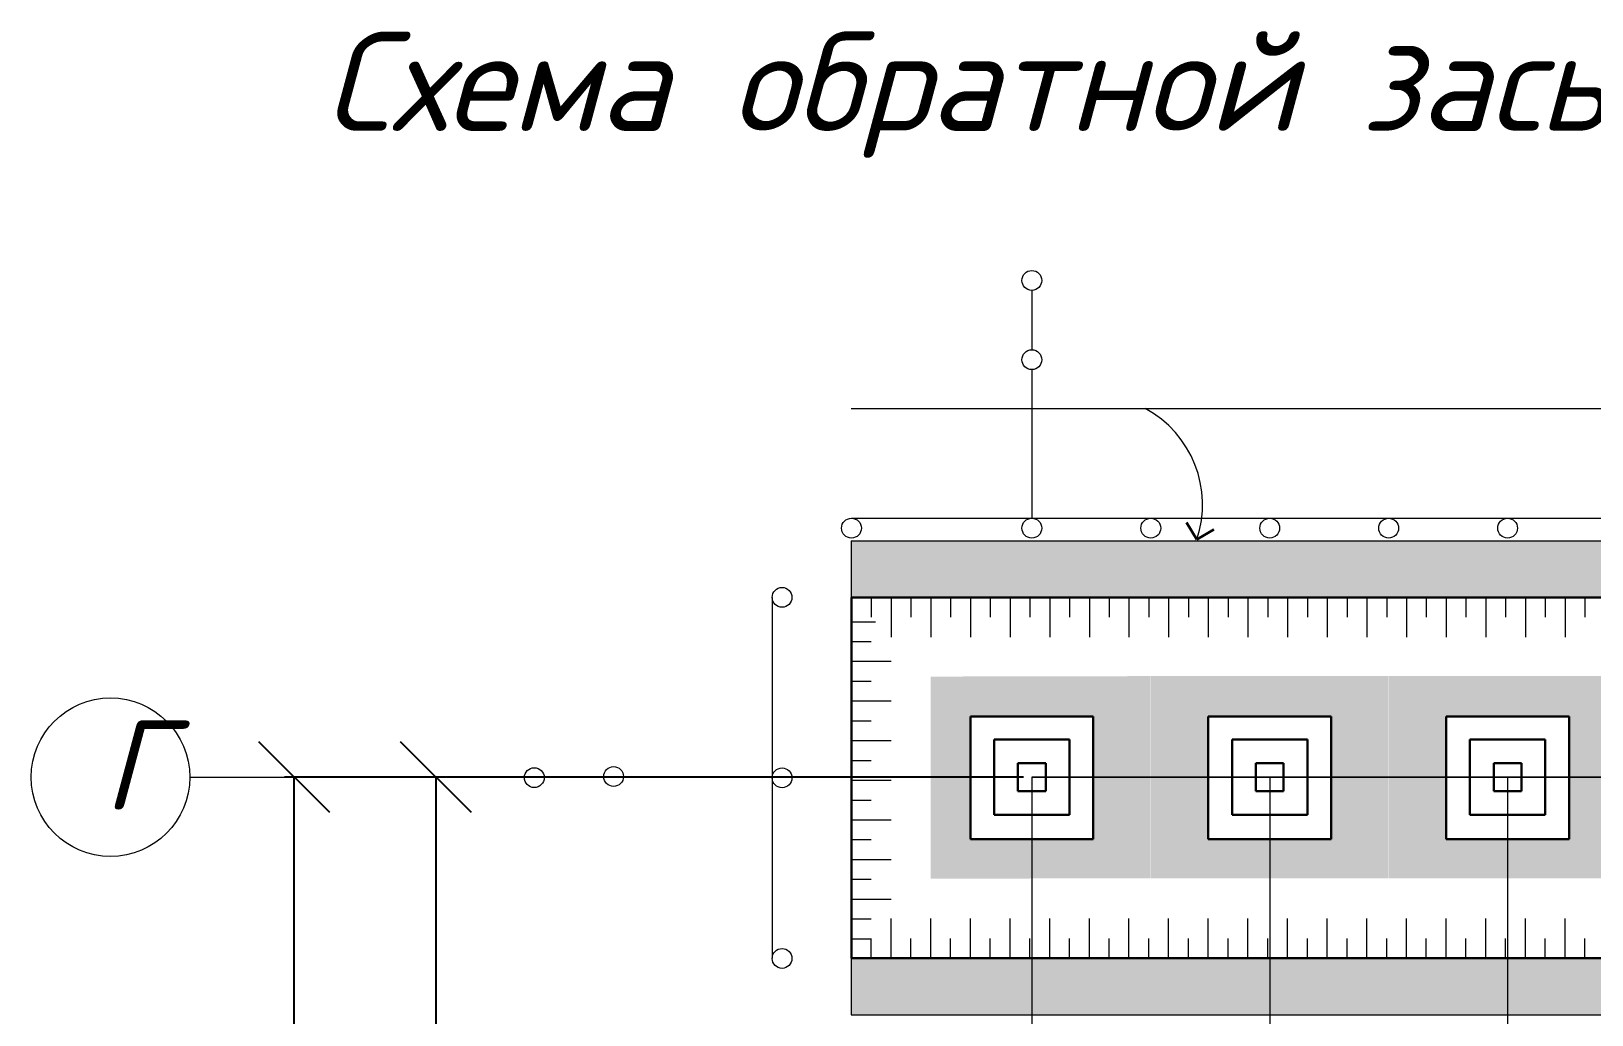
# Model space of a CAD drawing. Header units: millimetres. Extents: x 1422334 to 1587362, y 445536 to 446570.
# Drawn here: x 1585941.3 to 1585996.4, y 446345.7 to 446380.5 of the extents above; entities that cross this region are included whole.
import ezdxf

# ---------------------------------------------------------------- set-up
doc = ezdxf.new("R2010")
doc.units = ezdxf.units.MM
doc.header["$LTSCALE"] = 50
doc.linetypes.add('GOST2.303 4', pattern=[7, 5, -2, 0])
doc.layers.get('0').update_dxf_attribs({"lineweight": 13})
for name, color, linetype, lineweight in [('fund transh', 7, 'Continuous', 30), ('Risunochki', 7, 'Continuous', 13), ('Линии склона', 7, 'Continuous', 30), ('оси траншей размеры', 7, 'Continuous', 13), ('Слой 0.13', 7, 'Continuous', 9)]:
    doc.layers.add(name, color=color, linetype=linetype, lineweight=lineweight)
doc.styles.get("Standard").update_dxf_attribs({"font": 'isocpeui.ttf'})
doc.dimstyles.new('200', dxfattribs={"dimtxt": 2.5, "dimasz": 2.5, "dimexe": 0.3445, "dimexo": 0.3, "dimtad": 1, "dimlfac": 500, "dimtxsty": 'Standard', "dimblk": 'OBLIQUE', "dimcen": 2.5, "dimadec": 0, "dimazin": 0, "dimtfac": 1, "dimtmove": 0, "dimatfit": 3, "dimfxl": 1, "dimarcsym": 0})

# ---------------------------------------------------------------- blocks, each defined once
blk = doc.blocks.new('_Oblique')
at = {"color": 0, "linetype": 'ByBlock', "lineweight": -2}
blk.add_line((-0.5, -0.5), (0.5, 0.5), dxfattribs=at)
blk = doc.blocks.new('*D2145')
at = {"layer": 'Defpoints', "color": 0, "ltscale": 10000, "transparency": 16777216}
for p in [(1585955.598, 446354.141), (1585976.639, 446354.141), (1585976.639, 446320.541)]:
    blk.add_point(p, dxfattribs=at)
at = {"layer": 'оси траншей размеры', "color": 0, "lineweight": -2, "ltscale": 10000, "transparency": 16777216}
for p, q in [((1585976.339, 446354.141), (1585955.253, 446354.141)), ((1585955.598, 446320.541), (1585955.598, 446354.141)), ((1585976.339, 446320.541), (1585955.253, 446320.541))]:
    blk.add_line(p, q, dxfattribs=at)
at = {"layer": 'оси траншей размеры', "color": 0, "lineweight": -2, "ltscale": 10000, "transparency": 16777216, "xscale": 2.5, "yscale": 2.5, "zscale": 2.5}
for p, rotation in [((1585955.598, 446354.141), 90), ((1585955.598, 446320.541), 270)]:
    blk.add_blockref('_Oblique', p, dxfattribs=dict(at, rotation=rotation))
at = {"layer": 'оси траншей размеры', "color": 0, "ltscale": 10000, "transparency": 16777216, "insert": (1585953.973, 446337.341), "char_height": 2, "attachment_point": 5, "rotation": 90}
blk.add_mtext('24000', dxfattribs=at)
blk = doc.blocks.new('*D2146')
at = {"layer": 'Defpoints', "color": 0, "ltscale": 10000, "transparency": 16777216}
for p in [(1585950.593, 446354.141), (1585976.639, 446354.141), (1585976.639, 446253.341)]:
    blk.add_point(p, dxfattribs=at)
at = {"layer": 'оси траншей размеры', "color": 0, "lineweight": -2, "ltscale": 10000, "transparency": 16777216}
for p, q in [((1585976.339, 446354.141), (1585950.248, 446354.141)), ((1585950.593, 446253.341), (1585950.593, 446354.141)), ((1585976.339, 446253.341), (1585950.248, 446253.341))]:
    blk.add_line(p, q, dxfattribs=at)
at = {"layer": 'оси траншей размеры', "color": 0, "lineweight": -2, "ltscale": 10000, "transparency": 16777216, "xscale": 2.5, "yscale": 2.5, "zscale": 2.5}
for p, rotation in [((1585950.593, 446354.141), 90), ((1585950.593, 446253.341), 270)]:
    blk.add_blockref('_Oblique', p, dxfattribs=dict(at, rotation=rotation))
at = {"layer": 'оси траншей размеры', "color": 0, "ltscale": 10000, "transparency": 16777216, "insert": (1585948.955, 446303.741), "char_height": 2, "attachment_point": 5, "rotation": 90}
blk.add_mtext('72000', dxfattribs=at)

msp = doc.modelspace()

# ---------------------------------------------------------------- hatches: boundary and pattern name
at = {"layer": 'Risunochki', "ltscale": 10000}
h = msp.add_hatch(dxfattribs=at)
h.set_pattern_fill('AR-CONC', color=250, scale=0.01)
h.set_pattern_definition([(50, (1586923.39, 445683.4545), (1.8218467, -0.1593909), [0.1905, -2.0955]), (355, (1586923.39, 445683.4545), (-0.3524342, 1.9105685), [0.1524, -1.6764058]), (100.45144, (1586923.5419, 445683.4412), (1.4694125, 1.7511775), [0.1619, -1.7809024]), (46.1842, (1586923.39, 445683.9625), (2.7107904, -0.4204233), [0.28575, -3.14325]), (96.63556, (1586923.616, 445683.9274), (2.3740413, 2.474261), [0.24285, -2.671356]), (351.18415, (1586923.39, 445683.9625), (2.3740413, 2.474261), [0.2285997, -2.514597]), (21, (1586923.644, 445683.8355), (1.516144, -1.022652), [0.1905, -2.0955]), (326, (1586923.644, 445683.8355), (0.6180203, 1.8418797), [0.1524, -1.6764]), (71.45144, (1586923.7704, 445683.7503), (2.1341642, 0.8192277), [0.1619, -1.7808994]), (37.5, (1586923.39004, 445683.4545), (0.03088603, 0.8455504), [0, -1.65608, 0, -1.7018, 0, -1.68275]), (7.5, (1586923.39, 445683.4545), (0.6681966, 1.00180575), [0, -0.97028, 0, -1.61798, 0, -0.64135]), (327.5, (1586922.8236, 445683.4545), (1.35590595, -0.05728744), [0, -0.635, 0, -1.9812, 0, -2.6289]), (317.5, (1586922.5696, 445683.4545), (1.4812918, 0.2542649), [0, -0.8255, 0, -1.31572, 0, -1.8669])])
h.paths.add_polyline_path([(1586050.202414, 446362.487727), (1585970.262414, 446362.487727), (1585970.262414, 446360.487727), (1586050.202414, 446360.487727)])
h = msp.add_hatch(dxfattribs=at)
h.set_pattern_fill('AR-CONC', color=250, scale=0.00076032)
h.set_pattern_definition([(50, (1585987.76922, 446346.53685), (0.13851865, -0.0121188), [0.0144841, -0.1593251]), (355, (1585987.76922, 446346.53685), (-0.0267963, 0.1452643), [0.0115873, -0.1274605]), (100.45144, (1585987.78076, 446346.53584), (0.1117224, 0.1331455), [0.0123096, -0.1354056]), (46.1842, (1585987.76922, 446346.57548), (0.2061068, -0.0319656), [0.0217261, -0.2389876]), (96.6356, (1585987.7864, 446346.57281), (0.1805031, 0.188123), [0.0184644, -0.2031085]), (351.1842, (1585987.76922, 446346.57548), (0.180503, 0.188123), [0.017381, -0.1911899]), (21, (1585987.78853, 446346.56582), (0.11527545, -0.0777543), [0.0144841, -0.1593251]), (326, (1585987.78853, 446346.56582), (0.0469893, 0.1400418), [0.0115873, -0.12746]), (71.45144, (1585987.79814, 446346.55934), (0.1622648, 0.0622875), [0.0123096, -0.1354053]), (37.5, (1585987.769217, 446346.536853), (0.00234833, 0.06428889), [0, -0.12591507, 0, -0.12939126, 0, -0.12794285]), (7.5, (1585987.76922, 446346.53685), (0.05080433, 0.0761693), [0, -0.07377233, 0, -0.12301826, 0, -0.04876312]), (327.5, (1585987.72615, 446346.536853), (0.10309224, -0.00435568), [0, -0.04828032, 0, -0.1506346, 0, -0.19988052]), (317.5, (1585987.70684, 446346.53685), (0.1126256, 0.01933227), [0, -0.0627644, 0, -0.1000368, 0, -0.14194414])])
h.paths.add_polyline_path([(1585973.068947, 446357.695021), (1585973.068947, 446350.555021), (1585980.838947, 446350.570782), (1585980.838947, 446357.710782)])
h.paths.add_polyline_path([(1585978.808947, 446356.287727), (1585978.808947, 446351.947727), (1585974.468947, 446351.947727), (1585974.468947, 446356.287727)], flags=16)
h = msp.add_hatch(dxfattribs=at)
h.set_pattern_fill('AR-CONC', color=250, scale=0.00076032)
h.set_pattern_definition([(50, (1585996.16922, 446346.53685), (0.13851865, -0.0121188), [0.0144841, -0.1593251]), (355, (1585996.16922, 446346.53685), (-0.0267963, 0.1452643), [0.0115873, -0.1274605]), (100.45144, (1585996.18076, 446346.53584), (0.1117224, 0.1331455), [0.0123096, -0.1354056]), (46.1842, (1585996.16922, 446346.57548), (0.2061068, -0.0319656), [0.0217261, -0.2389876]), (96.6356, (1585996.1864, 446346.57281), (0.1805031, 0.188123), [0.0184644, -0.2031085]), (351.1842, (1585996.16922, 446346.57548), (0.180503, 0.188123), [0.017381, -0.1911899]), (21, (1585996.18853, 446346.56582), (0.11527545, -0.0777543), [0.0144841, -0.1593251]), (326, (1585996.18853, 446346.56582), (0.0469893, 0.1400418), [0.0115873, -0.12746]), (71.45144, (1585996.19814, 446346.55934), (0.1622648, 0.0622875), [0.0123096, -0.1354053]), (37.5, (1585996.169217, 446346.536853), (0.00234833, 0.06428889), [0, -0.12591507, 0, -0.12939126, 0, -0.12794285]), (7.5, (1585996.16922, 446346.53685), (0.05080433, 0.0761693), [0, -0.07377233, 0, -0.12301826, 0, -0.04876312]), (327.5, (1585996.12615, 446346.536853), (0.10309224, -0.00435568), [0, -0.04828032, 0, -0.1506346, 0, -0.19988052]), (317.5, (1585996.10684, 446346.53685), (0.1126256, 0.01933227), [0, -0.0627644, 0, -0.1000368, 0, -0.14194414])])
h.paths.add_polyline_path([(1585980.847397, 446357.710782), (1585980.847397, 446350.570782), (1585989.238947, 446350.570782), (1585989.238947, 446357.710782)])
h.paths.add_polyline_path([(1585987.208947, 446356.287727), (1585987.208947, 446351.947727), (1585982.868947, 446351.947727), (1585982.868947, 446356.287727)], flags=16)
h = msp.add_hatch(dxfattribs=at)
h.set_pattern_fill('AR-CONC', color=250, scale=0.00076032)
h.set_pattern_definition([(50, (1586004.56922, 446346.53685), (0.13851865, -0.0121188), [0.0144841, -0.1593251]), (355, (1586004.56922, 446346.53685), (-0.0267963, 0.1452643), [0.0115873, -0.1274605]), (100.45144, (1586004.58076, 446346.53584), (0.1117224, 0.1331455), [0.0123096, -0.1354056]), (46.1842, (1586004.56922, 446346.57548), (0.2061068, -0.0319656), [0.0217261, -0.2389876]), (96.6356, (1586004.5864, 446346.57281), (0.1805031, 0.188123), [0.0184644, -0.2031085]), (351.1842, (1586004.56922, 446346.57548), (0.180503, 0.188123), [0.017381, -0.1911899]), (21, (1586004.58853, 446346.56582), (0.11527545, -0.0777543), [0.0144841, -0.1593251]), (326, (1586004.58853, 446346.56582), (0.0469893, 0.1400418), [0.0115873, -0.12746]), (71.45144, (1586004.59814, 446346.55934), (0.1622648, 0.0622875), [0.0123096, -0.1354053]), (37.5, (1586004.569217, 446346.536853), (0.00234833, 0.06428889), [0, -0.12591507, 0, -0.12939126, 0, -0.12794285]), (7.5, (1586004.56922, 446346.53685), (0.05080433, 0.0761693), [0, -0.07377233, 0, -0.12301826, 0, -0.04876312]), (327.5, (1586004.52615, 446346.536853), (0.10309224, -0.00435568), [0, -0.04828032, 0, -0.1506346, 0, -0.19988052]), (317.5, (1586004.50684, 446346.53685), (0.1126256, 0.01933227), [0, -0.0627644, 0, -0.1000368, 0, -0.14194414])])
h.paths.add_polyline_path([(1585989.247397, 446357.710782), (1585989.247397, 446350.570782), (1585997.638947, 446350.570782), (1585997.638947, 446357.710782)])
h.paths.add_polyline_path([(1585995.608947, 446356.287727), (1585995.608947, 446351.947727), (1585991.268947, 446351.947727), (1585991.268947, 446356.287727)], flags=16)
h = msp.add_hatch(dxfattribs=at)
h.set_pattern_fill('AR-CONC', color=250, scale=0.01)
h.set_pattern_definition([(50, (1586923.39, 445670.7145), (1.8218467, -0.1593909), [0.1905, -2.0955]), (355, (1586923.39, 445670.7145), (-0.3524342, 1.9105685), [0.1524, -1.6764058]), (100.45144, (1586923.5419, 445670.7012), (1.4694125, 1.7511775), [0.1619, -1.7809024]), (46.1842, (1586923.39, 445671.2225), (2.7107904, -0.4204233), [0.28575, -3.14325]), (96.63556, (1586923.616, 445671.1874), (2.3740413, 2.474261), [0.24285, -2.671356]), (351.18415, (1586923.39, 445671.2225), (2.3740413, 2.474261), [0.2285997, -2.514597]), (21, (1586923.644, 445671.0955), (1.516144, -1.022652), [0.1905, -2.0955]), (326, (1586923.644, 445671.0955), (0.6180203, 1.8418797), [0.1524, -1.6764]), (71.45144, (1586923.7704, 445671.0103), (2.1341642, 0.8192277), [0.1619, -1.7808994]), (37.5, (1586923.39004, 445670.7145), (0.03088603, 0.8455504), [0, -1.65608, 0, -1.7018, 0, -1.68275]), (7.5, (1586923.39, 445670.7145), (0.6681966, 1.00180575), [0, -0.97028, 0, -1.61798, 0, -0.64135]), (327.5, (1586922.8236, 445670.7145), (1.35590595, -0.05728744), [0, -0.635, 0, -1.9812, 0, -2.6289]), (317.5, (1586922.5696, 445670.7145), (1.4812918, 0.2542649), [0, -0.8255, 0, -1.31572, 0, -1.8669])])
h.paths.add_polyline_path([(1586050.202414, 446347.747727), (1585970.262414, 446347.747727), (1585970.262414, 446345.747727), (1586050.202414, 446345.747727)])

# ---------------------------------------------------------------- linework, layer by layer
at = {"layer": 'fund transh', "ltscale": 10000}
for p, q in [((1585978.808947, 446356.287727, 8264.642599), (1585974.468947, 446356.287727, 8264.642599)), ((1585974.468947, 446356.287727, 8264.642599), (1585974.468947, 446351.947727, 8264.642599)), ((1585978.808947, 446351.947727, 8264.642599), (1585978.808947, 446356.287727, 8264.642599)), ((1585987.208947, 446356.287727, 8264.642599), (1585982.868947, 446356.287727, 8264.642599)), ((1585982.868947, 446356.287727, 8264.642599), (1585982.868947, 446351.947727, 8264.642599)), ((1585987.208947, 446351.947727, 8264.642599), (1585987.208947, 446356.287727, 8264.642599)), ((1585995.608947, 446356.287727, 8264.642599), (1585991.268947, 446356.287727, 8264.642599)), ((1585991.268947, 446356.287727, 8264.642599), (1585991.268947, 446351.947727, 8264.642599)), ((1585995.608947, 446351.947727, 8264.642599), (1585995.608947, 446356.287727, 8264.642599)), ((1585975.308947, 446352.810782, 8264.642599), (1585975.308947, 446355.470782, 8264.642599)), ((1585975.308947, 446355.470782, 8264.642599), (1585977.968947, 446355.470782, 8264.642599)), ((1585977.968947, 446355.470782, 8264.642599), (1585977.968947, 446352.810782, 8264.642599)), ((1585983.708947, 446352.810782, 8264.642599), (1585983.708947, 446355.470782, 8264.642599)), ((1585983.708947, 446355.470782, 8264.642599), (1585986.368947, 446355.470782, 8264.642599)), ((1585986.368947, 446355.470782, 8264.642599), (1585986.368947, 446352.810782, 8264.642599)), ((1585992.108947, 446352.810782, 8264.642599), (1585992.108947, 446355.470782, 8264.642599)), ((1585992.108947, 446355.470782, 8264.642599), (1585994.768947, 446355.470782, 8264.642599)), ((1585994.768947, 446355.470782, 8264.642599), (1585994.768947, 446352.810782, 8264.642599)), ((1585976.148947, 446353.650782, 8264.642599), (1585976.148947, 446354.630782, 8264.642599)), ((1585976.148947, 446354.630782, 8264.642599), (1585977.128947, 446354.630782, 8264.642599)), ((1585977.128947, 446354.630782, 8264.642599), (1585977.128947, 446353.650782, 8264.642599)), ((1585984.548947, 446353.650782, 8264.642599), (1585984.548947, 446354.630782, 8264.642599)), ((1585984.548947, 446354.630782, 8264.642599), (1585985.528947, 446354.630782, 8264.642599)), ((1585985.528947, 446354.630782, 8264.642599), (1585985.528947, 446353.650782, 8264.642599)), ((1585992.948947, 446353.650782, 8264.642599), (1585992.948947, 446354.630782, 8264.642599)), ((1585992.948947, 446354.630782, 8264.642599), (1585993.928947, 446354.630782, 8264.642599)), ((1585993.928947, 446354.630782, 8264.642599), (1585993.928947, 446353.650782, 8264.642599)), ((1585977.128947, 446353.650782, 8264.642599), (1585976.148947, 446353.650782, 8264.642599)), ((1585985.528947, 446353.650782, 8264.642599), (1585984.548947, 446353.650782, 8264.642599)), ((1585993.928947, 446353.650782, 8264.642599), (1585992.948947, 446353.650782, 8264.642599)), ((1585977.968947, 446352.810782, 8264.642599), (1585975.308947, 446352.810782, 8264.642599)), ((1585986.368947, 446352.810782, 8264.642599), (1585983.708947, 446352.810782, 8264.642599)), ((1585994.768947, 446352.810782, 8264.642599), (1585992.108947, 446352.810782, 8264.642599)), ((1585974.468947, 446351.947727, 8264.642599), (1585978.808947, 446351.947727, 8264.642599)), ((1585982.868947, 446351.947727, 8264.642599), (1585987.208947, 446351.947727, 8264.642599)), ((1585991.268947, 446351.947727, 8264.642599), (1585995.608947, 446351.947727, 8264.642599))]:
    msp.add_line(p, q, dxfattribs=at)
at = {"layer": 'Risunochki', "ltscale": 10000}
for p, q in [((1585970.262414, 446367.164986, 8264.642599), (1586047.219399, 446367.164986, 8264.642599)), ((1585970.262414, 446362.487727, 8264.642599), (1585970.262414, 446360.487727, 8264.642599)), ((1585970.262414, 446362.487727, 8264.642599), (1586050.202414, 446362.487727, 8264.642599)), ((1585970.262414, 446347.747727, 8264.642599), (1585970.262414, 446345.747727, 8264.642599)), ((1585970.262414, 446345.747727, 8264.642599), (1586050.202414, 446345.747727, 8264.642599))]:
    msp.add_line(p, q, dxfattribs=at)
at = {"layer": 'Risunochki', "lineweight": 30, "ltscale": 10000}
for q in [(1585982.104138, 446363.135198, 8264.642599), (1585983.06378, 446362.892116, 8264.642599)]:
    msp.add_line((1585982.462418, 446362.533836, 8264.642599), q, dxfattribs=at)
at = {"layer": 'Risunochki', "ltscale": 10000}
msp.add_arc((1585978.818568, 446363.772299, 8264.642599), 3.848562, 341.2282652, 61.8295045, dxfattribs=at)
at = {"layer": 'Линии склона', "ltscale": 10000}
for p, q in [((1585970.268947, 446360.487727, 8264.642599), (1585970.268947, 446347.747727, 8264.642599)), ((1585970.268947, 446360.487727, 8264.642599), (1586050.208947, 446360.487727, 8264.642599)), ((1585970.268947, 446347.747727, 8264.642599), (1586050.208947, 446347.747727, 8264.642599))]:
    msp.add_line(p, q, dxfattribs=at)
at = {"layer": 'оси траншей размеры', "ltscale": 10000}
for p, q in [((1585976.638947, 446371.337752, 8264.642599), (1585976.638947, 446369.237752, 8264.642599)), ((1585976.638947, 446368.537752, 8264.642599), (1585976.634756, 446363.287727, 8264.642599)), ((1585970.268947, 446363.287727, 8264.642599), (1586050.208947, 446363.287727, 8264.642599)), ((1585967.468947, 446360.487727, 8264.642599), (1585967.468947, 446347.747727, 8264.642599)), ((1585970.268947, 446360.487727, 8264.642599), (1585970.968947, 446360.487727, 8264.642599)), ((1585970.968947, 446360.487727, 8264.642599), (1585970.968947, 446359.787727, 8264.642599)), ((1585971.668947, 446360.487727, 8264.642599), (1585971.668947, 446359.087727, 8264.642599)), ((1585972.368947, 446360.487727, 8264.642599), (1585972.368947, 446359.787727, 8264.642599)), ((1585973.068947, 446360.487727, 8264.642599), (1585973.068947, 446359.087727, 8264.642599)), ((1585973.768947, 446360.487727, 8264.642599), (1585973.768947, 446359.787727, 8264.642599)), ((1585974.468947, 446360.487727, 8264.642599), (1585974.468947, 446359.087727, 8264.642599)), ((1585974.468947, 446360.487727, 8264.642599), (1585975.168947, 446360.487727, 8264.642599)), ((1585975.168947, 446360.487727, 8264.642599), (1585975.168947, 446359.787727, 8264.642599)), ((1585975.868947, 446360.487727, 8264.642599), (1585975.868947, 446359.087727, 8264.642599)), ((1585976.568947, 446360.487727, 8264.642599), (1585976.568947, 446359.787727, 8264.642599)), ((1585977.268947, 446360.487727, 8264.642599), (1585977.268947, 446359.087727, 8264.642599)), ((1585977.968947, 446360.487727, 8264.642599), (1585977.968947, 446359.787727, 8264.642599)), ((1585978.668947, 446360.487727, 8264.642599), (1585978.668947, 446359.087727, 8264.642599)), ((1585978.668947, 446360.487727, 8264.642599), (1585979.368947, 446360.487727, 8264.642599)), ((1585979.368947, 446360.487727, 8264.642599), (1585979.368947, 446359.787727, 8264.642599)), ((1585980.068947, 446360.487727, 8264.642599), (1585980.068947, 446359.087727, 8264.642599)), ((1585980.768947, 446360.487727, 8264.642599), (1585980.768947, 446359.787727, 8264.642599)), ((1585981.468947, 446360.487727, 8264.642599), (1585981.468947, 446359.087727, 8264.642599)), ((1585982.168947, 446360.487727, 8264.642599), (1585982.168947, 446359.787727, 8264.642599)), ((1585982.868947, 446360.487727, 8264.642599), (1585982.868947, 446359.087727, 8264.642599)), ((1585982.868947, 446360.487727, 8264.642599), (1585983.568947, 446360.487727, 8264.642599)), ((1585983.568947, 446360.487727, 8264.642599), (1585983.568947, 446359.787727, 8264.642599)), ((1585984.268947, 446360.487727, 8264.642599), (1585984.268947, 446359.087727, 8264.642599)), ((1585984.968947, 446360.487727, 8264.642599), (1585984.968947, 446359.787727, 8264.642599)), ((1585985.668947, 446360.487727, 8264.642599), (1585985.668947, 446359.087727, 8264.642599)), ((1585986.368947, 446360.487727, 8264.642599), (1585986.368947, 446359.787727, 8264.642599)), ((1585987.068947, 446360.487727, 8264.642599), (1585987.068947, 446359.087727, 8264.642599)), ((1585987.068947, 446360.487727, 8264.642599), (1585987.768947, 446360.487727, 8264.642599)), ((1585987.768947, 446360.487727, 8264.642599), (1585987.768947, 446359.787727, 8264.642599)), ((1585988.468947, 446360.487727, 8264.642599), (1585988.468947, 446359.087727, 8264.642599)), ((1585989.168947, 446360.487727, 8264.642599), (1585989.168947, 446359.787727, 8264.642599)), ((1585989.868947, 446360.487727, 8264.642599), (1585989.868947, 446359.087727, 8264.642599)), ((1585990.568947, 446360.487727, 8264.642599), (1585990.568947, 446359.787727, 8264.642599)), ((1585991.268947, 446360.487727, 8264.642599), (1585991.268947, 446359.087727, 8264.642599)), ((1585991.268947, 446360.487727, 8264.642599), (1585991.968947, 446360.487727, 8264.642599)), ((1585991.968947, 446360.487727, 8264.642599), (1585991.968947, 446359.787727, 8264.642599)), ((1585992.668947, 446360.487727, 8264.642599), (1585992.668947, 446359.087727, 8264.642599)), ((1585993.368947, 446360.487727, 8264.642599), (1585993.368947, 446359.787727, 8264.642599)), ((1585994.068947, 446360.487727, 8264.642599), (1585994.068947, 446359.087727, 8264.642599)), ((1585994.768947, 446360.487727, 8264.642599), (1585994.768947, 446359.787727, 8264.642599)), ((1585995.468947, 446360.487727, 8264.642599), (1585995.468947, 446359.087727, 8264.642599)), ((1585995.468947, 446360.487727, 8264.642599), (1585996.168947, 446360.487727, 8264.642599)), ((1585996.168947, 446360.487727, 8264.642599), (1585996.168947, 446359.787727, 8264.642599)), ((1585970.268947, 446359.633834, 8264.642599), (1585971.12284, 446359.633834, 8264.642599)), ((1585970.268947, 446358.933834, 8264.642599), (1585970.968947, 446358.933834, 8264.642599)), ((1585970.268947, 446358.233834, 8264.642599), (1585971.668947, 446358.233834, 8264.642599)), ((1585970.268947, 446357.533834, 8264.642599), (1585970.968947, 446357.533834, 8264.642599)), ((1585970.268947, 446356.833834, 8264.642599), (1585971.668947, 446356.833834, 8264.642599)), ((1585970.268947, 446356.133834, 8264.642599), (1585970.968947, 446356.133834, 8264.642599)), ((1585970.268947, 446355.433834, 8264.642599), (1585971.668947, 446355.433834, 8264.642599)), ((1585970.268947, 446355.433834, 8264.642599), (1585970.268947, 446354.733834, 8264.642599)), ((1585970.268947, 446354.733834, 8264.642599), (1585970.968947, 446354.733834, 8264.642599)), ((1586043.838947, 446354.140782, 8264.642599), (1585976.638947, 446354.140782, 8264.642599)), ((1585976.638947, 446354.140782, 8264.642599), (1586043.838947, 446354.140782, 8264.642599)), ((1585970.268947, 446354.033834, 8264.642599), (1585971.668947, 446354.033834, 8264.642599)), ((1585970.268947, 446353.333834, 8264.642599), (1585970.968947, 446353.333834, 8264.642599)), ((1585970.268947, 446352.633834, 8264.642599), (1585971.668947, 446352.633834, 8264.642599)), ((1585970.268947, 446351.933834, 8264.642599), (1585970.968947, 446351.933834, 8264.642599)), ((1585970.268947, 446351.233834, 8264.642599), (1585971.668947, 446351.233834, 8264.642599)), ((1585970.268947, 446351.233834, 8264.642599), (1585970.268947, 446350.533834, 8264.642599)), ((1585970.268947, 446350.533834, 8264.642599), (1585970.968947, 446350.533834, 8264.642599)), ((1585970.268947, 446349.833834, 8264.642599), (1585971.668947, 446349.833834, 8264.642599)), ((1585970.268947, 446349.133834, 8264.642599), (1585970.968947, 446349.133834, 8264.642599)), ((1585971.668947, 446347.747727, 8264.642599), (1585971.668947, 446349.147727, 8264.642599)), ((1585973.068947, 446347.747727, 8264.642599), (1585973.068947, 446349.147727, 8264.642599)), ((1585974.468947, 446347.747727, 8264.642599), (1585974.468947, 446349.147727, 8264.642599)), ((1585975.868947, 446347.747727, 8264.642599), (1585975.868947, 446349.147727, 8264.642599)), ((1585977.268947, 446347.747727, 8264.642599), (1585977.268947, 446349.147727, 8264.642599)), ((1585978.668947, 446347.747727, 8264.642599), (1585978.668947, 446349.147727, 8264.642599)), ((1585980.068947, 446347.747727, 8264.642599), (1585980.068947, 446349.147727, 8264.642599)), ((1585981.468947, 446347.747727, 8264.642599), (1585981.468947, 446349.147727, 8264.642599)), ((1585982.868947, 446347.747727, 8264.642599), (1585982.868947, 446349.147727, 8264.642599)), ((1585984.268947, 446347.747727, 8264.642599), (1585984.268947, 446349.147727, 8264.642599)), ((1585985.668947, 446347.747727, 8264.642599), (1585985.668947, 446349.147727, 8264.642599)), ((1585987.068947, 446347.747727, 8264.642599), (1585987.068947, 446349.147727, 8264.642599)), ((1585988.468947, 446347.747727, 8264.642599), (1585988.468947, 446349.147727, 8264.642599)), ((1585989.868947, 446347.747727, 8264.642599), (1585989.868947, 446349.147727, 8264.642599)), ((1585991.268947, 446347.747727, 8264.642599), (1585991.268947, 446349.147727, 8264.642599)), ((1585992.668947, 446347.747727, 8264.642599), (1585992.668947, 446349.147727, 8264.642599)), ((1585994.068947, 446347.747727, 8264.642599), (1585994.068947, 446349.147727, 8264.642599)), ((1585995.468947, 446347.747727, 8264.642599), (1585995.468947, 446349.147727, 8264.642599)), ((1585970.268947, 446348.433834, 8264.642599), (1585970.955054, 446348.433834, 8264.642599)), ((1585970.968947, 446347.747727, 8264.642599), (1585970.968947, 446348.447727, 8264.642599)), ((1585972.368947, 446347.747727, 8264.642599), (1585972.368947, 446348.447727, 8264.642599)), ((1585973.768947, 446347.747727, 8264.642599), (1585973.768947, 446348.447727, 8264.642599)), ((1585975.168947, 446347.747727, 8264.642599), (1585975.168947, 446348.447727, 8264.642599)), ((1585976.568947, 446347.747727, 8264.642599), (1585976.568947, 446348.447727, 8264.642599)), ((1585977.968947, 446347.747727, 8264.642599), (1585977.968947, 446348.447727, 8264.642599)), ((1585979.368947, 446347.747727, 8264.642599), (1585979.368947, 446348.447727, 8264.642599)), ((1585980.768947, 446347.747727, 8264.642599), (1585980.768947, 446348.447727, 8264.642599)), ((1585982.168947, 446347.747727, 8264.642599), (1585982.168947, 446348.447727, 8264.642599)), ((1585983.568947, 446347.747727, 8264.642599), (1585983.568947, 446348.447727, 8264.642599)), ((1585984.968947, 446347.747727, 8264.642599), (1585984.968947, 446348.447727, 8264.642599)), ((1585986.368947, 446347.747727, 8264.642599), (1585986.368947, 446348.447727, 8264.642599)), ((1585987.768947, 446347.747727, 8264.642599), (1585987.768947, 446348.447727, 8264.642599)), ((1585989.168947, 446347.747727, 8264.642599), (1585989.168947, 446348.447727, 8264.642599)), ((1585990.568947, 446347.747727, 8264.642599), (1585990.568947, 446348.447727, 8264.642599)), ((1585991.968947, 446347.747727, 8264.642599), (1585991.968947, 446348.447727, 8264.642599)), ((1585993.368947, 446347.747727, 8264.642599), (1585993.368947, 446348.447727, 8264.642599)), ((1585994.768947, 446347.747727, 8264.642599), (1585994.768947, 446348.447727, 8264.642599)), ((1585996.168947, 446347.747727, 8264.642599), (1585996.168947, 446348.447727, 8264.642599)), ((1585970.268947, 446347.747727, 8264.642599), (1585970.968947, 446347.747727, 8264.642599)), ((1585974.468947, 446347.747727, 8264.642599), (1585975.168947, 446347.747727, 8264.642599)), ((1585978.668947, 446347.747727, 8264.642599), (1585979.368947, 446347.747727, 8264.642599)), ((1585982.868947, 446347.747727, 8264.642599), (1585983.568947, 446347.747727, 8264.642599)), ((1585987.068947, 446347.747727, 8264.642599), (1585987.768947, 446347.747727, 8264.642599)), ((1585991.268947, 446347.747727, 8264.642599), (1585991.968947, 446347.747727, 8264.642599)), ((1585995.468947, 446347.747727, 8264.642599), (1585996.168947, 446347.747727, 8264.642599))]:
    msp.add_line(p, q, dxfattribs=at)
at = {"layer": 'оси траншей размеры', "linetype": 'GOST2.303 4', "ltscale": 0.05}
for p, q in [((1585976.638947, 446354.140782, 8264.642599), (1585976.638947, 446253.340782, 8264.642599)), ((1585985.038947, 446354.140782, 8264.642599), (1585985.038947, 446232.271484, 8264.642599)), ((1585993.438947, 446354.140782, 8264.642599), (1585993.438947, 446232.271484, 8264.642599))]:
    msp.add_line(p, q, dxfattribs=at)
at = {"layer": 'оси траншей размеры', "ltscale": 10000}
for centre in [(1585976.638947, 446371.687752, 8264.642599), (1585976.638947, 446368.887752, 8264.642599), (1585970.268947, 446362.937752, 8264.642599), (1585976.638947, 446362.937752, 8264.642599), (1585980.838947, 446362.937738, 8264.642599), (1585985.038947, 446362.937752, 8264.642599), (1585989.238947, 446362.937738, 8264.642599), (1585993.438947, 446362.937752, 8264.642599), (1585967.818947, 446360.492378, 8264.642599), (1585959.06941, 446354.124298, 8264.642599), (1585961.869128, 446354.164081, 8264.642599), (1585967.818947, 446354.117727, 8264.642599), (1585967.818673, 446347.738516, 8264.642599)]:
    msp.add_circle(centre, 0.35, dxfattribs=at)
at = {"layer": 'Слой 0.13', "ltscale": 10000}
msp.add_line((1585946.903512, 446354.140782, 8264.642599), (1585950.592799, 446354.140782, 8264.642599), dxfattribs=at)
msp.add_circle((1585944.103512, 446354.140782, 8264.642599), 2.8, dxfattribs=at)

# ---------------------------------------------------------------- texts
at = {"layer": 'оси траншей размеры', "ltscale": 10000, "insert": (1585951.653903, 446380.467842, 8264.642599), "char_height": 3.5, "attachment_point": 1}
msp.add_mtext_dynamic_manual_height_columns('Схема обратной засыпки и разравнивания грунта М1:500', width=231.11816767, gutter_width=25, heights=[0], dxfattribs=at)
at = {"layer": 'Слой 0.13', "ltscale": 10000, "insert": (1585942.788598, 446356.147333, 8264.642599), "char_height": 3.15, "attachment_point": 1}
msp.add_mtext_dynamic_manual_height_columns('\\pi1.0604;Г', width=4.5, gutter_width=25, heights=[0], dxfattribs=at)

# ---------------------------------------------------------------- dimensions: what is measured, and where the dimension line sits
at = {"layer": 'оси траншей размеры', "ltscale": 10000}
for base, p1, picture, middle in [((1585950.592799, 446354.140782, 8264.642599), (1585976.638947, 446253.340782, 8264.642599), '*D2146', (1585948.95492, 446303.740782, 8264.642599)), ((1585955.597799, 446354.140782, 8264.642599), (1585976.638947, 446320.540782, 8264.642599), '*D2145', (1585953.972799, 446337.340782, 8264.642599))]:
    dim = msp.add_linear_dim(base=base, p1=p1, p2=(1585976.638947, 446354.140782, 8264.642599), angle=90, dimstyle='200', override={"dimtxt": 2, "dimlfac": 714, "dimrnd": 1000}, dxfattribs=at)
    dim.commit()
    dim.dimension.update_dxf_attribs({"geometry": picture, "text_midpoint": middle})

doc.saveas('drawing.dxf')
